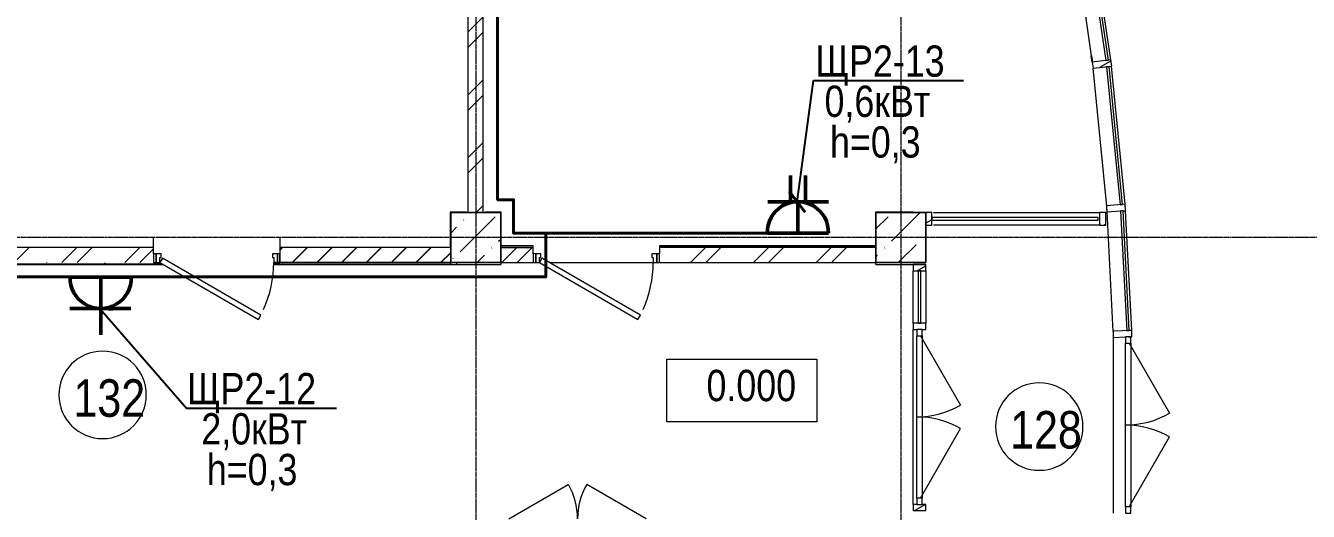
# Model space of a CAD drawing. Header units: metres. Extents: x -187 to 138813, y -64870 to 49448.
# Drawn here: x 80463 to 90723, y -49477 to -45589 of the extents above; entities that cross this region are included whole.
import ezdxf

# ---------------------------------------------------------------- set-up
doc = ezdxf.new("R2010")
doc.units = ezdxf.units.M
doc.linetypes.add('ADSK_Линия сетки', pattern=[21, 12, -3, 3, -3])
for name, color, linetype, lineweight in [('A-AREA-IDEN', 7, 'Continuous', 9), ('A-DOOR', 7, 'Continuous', 5), ('A-DOOR-FRAM', 7, 'Continuous', 13), ('A-FLOR', 7, 'Continuous', 5), ('A-GLAZ-CURT', 7, 'Continuous', 5), ('A-GLAZ-CWMG', 7, 'Continuous', 5), ('A-WALL', 7, 'Continuous', 5), ('A-WALL-PATT', 7, 'Continuous', 18), ('G-ANNO-DIMS', 7, 'Continuous', 9), ('S-COLS', 7, 'Continuous', 5), ('S-GRID', 7, 'Continuous', 9), ('Освещение', 1, 'Continuous', 50), ('Эл-свет раб.', 5, 'Continuous', 50), ('ЭЛ.сети', 5, 'Continuous', 100), ('ЭОМ', 7, 'Continuous', 40)]:
    doc.layers.add(name, color=color, linetype=linetype, lineweight=lineweight)
doc.styles.add('GOST Common_I_1', font='ARIALN.TTF', dxfattribs={"height": 300})
doc.styles.add('GOST Common_I_2', font='ARIALN.TTF', dxfattribs={"height": 250})
doc.styles.add('STYLE1', font='ARIALN.TTF', dxfattribs={"height": 250})
doc.styles.add('ГОСТ 2.304', font='ARIALN.TTF', dxfattribs={"width": 0.85})
doc.dimstyles.new('СПДС', dxfattribs={"dimscale": 100, "dimtxt": 2.5, "dimasz": 2.5, "dimexe": 1.25, "dimexo": 0.625, "dimtad": 1, "dimdec": 0, "dimrnd": 0.001, "dimtxsty": 'ГОСТ 2.304', "dimblk": 'OBLIQUE', "dimcen": 2.5, "dimdle": 2, "dimadec": 0, "dimazin": 2, "dimtfac": 0.75, "dimtdec": 0, "dimtmove": 1, "dimatfit": 3, "dimfxl": 1, "dimtolj": 1, "dimarcsym": 1})
pattern_1 = [(45, (0, 0), (84.19025, 308.69666), [396.875, -79.375, 3.353, -76.022])]
pattern_2 = [(45, (0, 0), (-251.4472, 251.4472), []), (45, (0, 381), (-251.4472, 251.4472), [])]
pattern_3 = [(0, (0, 0), (812.8, 203.2), [33.528, -576.072, 33.528, -576.072, -3251.2]), (0, (0, 0), (812.8, 203.2), [-1219.2, 33.528, -1185.672, 33.528, -576.072, -1422.4]), (0, (0, 0), (812.8, 203.2), [-3048, 33.528, -372.872, 33.528, -982.472]), (120, (304.8, 101.6), (-582.37636, 602.30545), [33.528, -576.072, 33.528, -576.072, -3251.2]), (120, (304.8, 101.6), (-582.37636, 602.30545), [-1219.2, 33.528, -1185.672, 33.528, -576.072, -1422.4]), (120, (304.8, 101.6), (-582.37636, 602.30545), [-3048, 33.528, -372.872, 33.528, -982.472]), (240, (406.4, 508), (-230.42364, -805.50545), [33.528, -576.072, 33.528, -576.072, -3251.2]), (240, (406.4, 508), (-230.42364, -805.50545), [-1219.2, 33.528, -1185.672, 33.528, -576.072, -1422.4]), (240, (406.4, 508), (-230.42364, -805.50545), [-3048, 33.528, -372.872, 33.528, -982.472])]

# ---------------------------------------------------------------- blocks, each defined once
blk = doc.blocks.new('КДП АПК - КР_rvt-1-1 этаж')
at = {"layer": 'S-COLS', "lineweight": 15}
h = blk.add_hatch(dxfattribs=at)
h.set_pattern_fill('FP_125', color=256, style=0, pattern_type=2)
h.set_pattern_definition(pattern_1)
h.paths.add_polyline_path([(84180, -46846), (84263, -46846), (84263, -46446), (83863, -46446), (83863, -46846)], flags=0)
h = blk.add_hatch(dxfattribs=at)
h.set_pattern_fill('FP_125', color=256, style=0, pattern_type=2)
h.set_pattern_definition(pattern_1)
h.paths.add_polyline_path([(87354, -46846), (87663, -46846), (87663, -46446), (87263, -46446), (87263, -46846)], flags=0)
for p, q in [((84263, -46446), (83863, -46446)), ((83863, -46446), (83863, -46846)), ((84263, -46846), (84263, -46446)), ((87663, -46446), (87263, -46446)), ((87263, -46446), (87263, -46846)), ((87663, -46846), (87663, -46446)), ((83863, -46846), (84263, -46846)), ((87263, -46846), (87663, -46846))]:
    blk.add_line(p, q, dxfattribs=at)
blk = doc.blocks.new('AC_Дверь_Однопольная_ДеревяннаяВнутренняя_ГОСТ6629-88 - ДГ 21-10Л-1292866-1 этаж')
at = {"layer": 'A-DOOR', "lineweight": 13}
for p, q in [((-333, 515), (-353, 480)), ((455, 60), (-333, 515)), ((-353, 480), (435, 25)), ((435, 25), (455, 60))]:
    blk.add_line(p, q, dxfattribs=at)
at = {"layer": 'A-DOOR', "lineweight": 18}
for p, q in [((-485, 60), (-505, 60)), ((-505, 60), (-505, -10)), ((-485, -10), (-485, 60)), ((505, 60), (485, 60)), ((485, 60), (485, -10)), ((505, -10), (505, 60)), ((-505, -10), (-485, -10)), ((485, -10), (505, -10))]:
    blk.add_line(p, q, dxfattribs=at)
at = {"layer": 'A-DOOR'}
blk.add_arc((455, 60), 910, 155.7365, 180, dxfattribs=at)
at = {"layer": 'A-DOOR-FRAM'}
for p, q in [((-455, 60), (-485, 60)), ((-485, 60), (-485, -10)), ((-455, 20), (-455, 60)), ((-445, 20), (-455, 20)), ((-445, -10), (-445, 20)), ((455, 20), (445, 20)), ((445, 20), (445, -10)), ((485, 60), (455, 60)), ((455, 60), (455, 20)), ((485, -10), (485, 60)), ((-485, -10), (-445, -10)), ((445, -10), (485, -10))]:
    blk.add_line(p, q, dxfattribs=at)
blk = doc.blocks.new('M_Дверь-Витраж-Двойная-Витрина - M_Дверь-Витраж-Двойная-Витрина-2116263-1 этаж')
at = {"layer": 'A-DOOR'}
for p, q in [((-655, 7), (-95, 331)), ((655, 7), (95, 331))]:
    blk.add_line(p, q, dxfattribs=at)
for centre, start, end in [((-705, -22), 0, 30), ((705, -22), 150, 180)]:
    blk.add_arc(centre, 705, start, end, dxfattribs=at)
at = {"layer": 'A-DOOR-FRAM'}
for p, q in [((-655, 22), (-705, 22)), ((-705, 22), (-705, -22)), ((-655, -22), (-655, 22)), ((705, 22), (655, 22)), ((655, 22), (655, -22)), ((705, -22), (705, 22)), ((-705, -22), (-655, -22)), ((655, -22), (705, -22))]:
    blk.add_line(p, q, dxfattribs=at)
at = {"layer": 'A-DOOR-FRAM', "lineweight": 5}
for p, q in [((-655, 22), (655, 22)), ((655, -22), (-655, -22))]:
    blk.add_line(p, q, dxfattribs=at)
blk = doc.blocks.new('Системная панель - С остеклением-1173255-1 этаж')
at = {"layer": 'A-GLAZ-CURT', "lineweight": 13}
for p, q in [((555, 10), (-555, 10)), ((-555, 10), (-555, -10)), ((555, -10), (555, 10)), ((-555, -10), (555, -10))]:
    blk.add_line(p, q, dxfattribs=at)
blk = doc.blocks.new('Системная панель - С остеклением-1277936-1 этаж')
at = {"layer": 'A-GLAZ-CURT', "lineweight": 13}
for p, q in [((480, 10), (-480, 10)), ((-480, 10), (-480, -10)), ((480, -10), (480, 10)), ((-480, -10), (480, -10))]:
    blk.add_line(p, q, dxfattribs=at)
blk = doc.blocks.new('Прямоугольный импост - 50 x 150мм-V22-1 этаж')
at = {"layer": 'A-GLAZ-CWMG'}
h = blk.add_hatch(dxfattribs=at)
h.set_pattern_fill('FP_31', color=256, style=0, pattern_type=2)
h.set_pattern_definition([(246.95, (-56337.72, 82909.38), (110.41962, -46.98411), [])])
h.paths.add_polyline_path([(25, 120), (25, -30), (-25, -30), (-25, 120)], flags=0)
at = {"layer": 'A-GLAZ-CWMG', "lineweight": 18}
for p, q in [((-25, -30), (-25, 120)), ((-25, 120), (25, 120)), ((25, 120), (25, -30)), ((25, -30), (-25, -30))]:
    blk.add_line(p, q, dxfattribs=at)
blk = doc.blocks.new('Прямоугольный импост - 50 x 150мм-V24-1 этаж')
at = {"layer": 'A-GLAZ-CWMG'}
h = blk.add_hatch(dxfattribs=at)
h.set_pattern_fill('FP_33', color=256, style=0, pattern_type=2)
h.set_pattern_definition([(244.17, (-53410.37, 85572.4), (108.01089, -52.2843), [])])
h.paths.add_polyline_path([(25, 120), (25, -30), (-25, -30), (-25, 120)], flags=0)
at = {"layer": 'A-GLAZ-CWMG', "lineweight": 18}
for p, q in [((-25, -30), (-25, 120)), ((-25, 120), (25, 120)), ((25, 120), (25, -30)), ((25, -30), (-25, -30))]:
    blk.add_line(p, q, dxfattribs=at)
blk = doc.blocks.new('Прямоугольный импост - 50 x 150мм-V27-1 этаж')
at = {"layer": 'A-GLAZ-CWMG'}
h = blk.add_hatch(dxfattribs=at)
h.set_pattern_fill('FP_36', color=256, style=0, pattern_type=2)
h.set_pattern_definition([(241.75, (-50759.5, 87772.64), (105.70689, -56.79836), [])])
h.paths.add_polyline_path([(25, 120), (25, -30), (-25, -30), (-25, 120), (21, 120)], flags=0)
at = {"layer": 'A-GLAZ-CWMG', "lineweight": 18}
for p, q in [((-25, -30), (-25, 120)), ((-25, 120), (25, 120)), ((25, 120), (25, 23)), ((25, 0), (25, -30)), ((25, -30), (-25, -30))]:
    blk.add_line(p, q, dxfattribs=at)
blk = doc.blocks.new('Прямоугольный импост - 50 x 150мм-1277930-1 этаж')
at = {"layer": 'A-GLAZ-CWMG'}
for p, q in [((89161, -49535), (89111, -50494)), ((89261, -50502), (89311, -49543)), ((89291, -49542), (89311, -49543)), ((89261, -50502), (89241, -50500))]:
    blk.add_line(p, q, dxfattribs=at)
blk = doc.blocks.new('Прямоугольный импост - 50 x 150мм-V28-1 этаж')
at = {"layer": 'A-GLAZ-CWMG'}
for p, q in [((89000, -45928), (89108, -47033)), ((89130, -45915), (89150, -45913)), ((89257, -47018), (89150, -45913)), ((89257, -47018), (89237, -47020))]:
    blk.add_line(p, q, dxfattribs=at)
blk = doc.blocks.new('Прямоугольный импост - 50 x 150мм-V29-1 этаж')
at = {"layer": 'A-GLAZ-CWMG'}
for p, q in [((88834, -44785), (88987, -45831)), ((88963, -44766), (88982, -44763)), ((89143, -45862), (88982, -44763)), ((89143, -45862), (89124, -45865)), ((88995, -45881), (88995, -45884))]:
    blk.add_line(p, q, dxfattribs=at)
blk = doc.blocks.new('Дверь-Витраж-Двойная-Остекление - Ворота-Витраж-1863842-1 этаж')
at = {"layer": 'A-DOOR'}
for p, q in [((-550, 0), (-74, -275)), ((550, 0), (74, -275))]:
    blk.add_line(p, q, dxfattribs=at)
for centre, start, end in [((-550, 0), 330, 360), ((550, 0), 180, 210)]:
    blk.add_arc(centre, 550, start, end, dxfattribs=at)
blk = doc.blocks.new('Системная панель - С остеклением-2282510-1 этаж')
at = {"layer": 'A-GLAZ-CURT', "lineweight": 13}
for p, q in [((210, 10), (-210, 10)), ((-210, 10), (-210, -10)), ((210, -10), (210, 10)), ((-210, -10), (210, -10))]:
    blk.add_line(p, q, dxfattribs=at)
blk = doc.blocks.new('Прямоугольный импост - 50 x 100мм-2282512-1 этаж')
at = {"layer": 'A-GLAZ-CWMG'}
h = blk.add_hatch(dxfattribs=at)
h.set_pattern_fill('FP_109', color=256, style=0, pattern_type=2)
h.set_pattern_definition([(240, (-49470.64, 87613.1), (103.92305, -60), [])])
h.paths.add_polyline_path([(0, -22), (0, -50), (-50, -50), (-50, 50), (0, 50), (0, 22)], flags=0)
at = {"layer": 'A-GLAZ-CWMG', "lineweight": 18}
for p, q in [((-50, 50), (0, 50)), ((-50, 22), (-50, 50)), ((0, 50), (0, -50)), ((-50, -50), (-50, -22)), ((0, -50), (-50, -50))]:
    blk.add_line(p, q, dxfattribs=at)
blk = doc.blocks.new('Прямоугольный импост - 50 x 100мм-2282498-1 этаж')
at = {"layer": 'A-GLAZ-CWMG'}
for p, q in [((87563, -47971), (87563, -47551)), ((87663, -47551), (87663, -47971))]:
    blk.add_line(p, q, dxfattribs=at)
blk = doc.blocks.new('Прямоугольный импост - 50 x 100мм-2282506-1 этаж')
at = {"layer": 'A-GLAZ-CWMG', "lineweight": 18}
for p, q in [((-25, 50), (25, 50)), ((-25, -50), (-25, 50)), ((25, 50), (25, 22.225)), ((25, -50), (-25, -50)), ((25, -22.225), (25, -50))]:
    blk.add_line(p, q, dxfattribs=at)
blk = doc.blocks.new('Прямоугольный импост - 50 x 100мм-2282516-1 этаж')
at = {"layer": 'A-GLAZ-CWMG'}
h = blk.add_hatch(dxfattribs=at)
h.set_pattern_fill('FP_110', color=256, style=0, pattern_type=2)
h.set_pattern_definition([(300, (47500.64, 87613.1), (103.92305, 60), [])])
h.paths.add_polyline_path([(-50, -50), (0, -50), (0, 50), (-50, 50)], flags=0)
at = {"layer": 'A-GLAZ-CWMG', "lineweight": 18}
for p, q in [((-50, 50), (-50, -50)), ((0, 50), (-50, 50)), ((0, -50), (0, 50)), ((-50, -50), (0, -50))]:
    blk.add_line(p, q, dxfattribs=at)
blk = doc.blocks.new('M_Дверь-Витраж-Двойная-Витрина - M_Дверь-Витраж-Двойная-Витрина-2723230-1 этаж')
at = {"layer": 'A-DOOR'}
for p, q in [((-650, 7), (-94, 328)), ((650, 7), (94, 328))]:
    blk.add_line(p, q, dxfattribs=at)
for centre, start, end in [((-700, -22), 0, 30), ((700, -22), 150, 180)]:
    blk.add_arc(centre, 700, start, end, dxfattribs=at)
at = {"layer": 'A-DOOR-FRAM'}
for p, q in [((-650, 22), (-700, 22)), ((-700, 22), (-700, -22)), ((-650, -22), (-650, 22)), ((700, 22), (650, 22)), ((650, 22), (650, -22)), ((700, -22), (700, 22)), ((-700, -22), (-650, -22)), ((650, -22), (700, -22))]:
    blk.add_line(p, q, dxfattribs=at)
at = {"layer": 'A-DOOR-FRAM', "lineweight": 5}
for p, q in [((-650, 22), (650, 22)), ((650, -22), (-650, -22))]:
    blk.add_line(p, q, dxfattribs=at)
blk = doc.blocks.new('Высотные отметки - 12х5-1799930-1 этаж')
at = {"layer": 'G-ANNO-DIMS'}
for p, q in [((-6, 0), (-6, 5)), ((-6, 5), (6, 5)), ((6, 5), (6, 0)), ((6, 0), (-6, 0))]:
    blk.add_line(p, q, dxfattribs=at)
blk = doc.blocks.new('Системная панель - С остеклением-2606881-1 этаж')
at = {"layer": 'A-GLAZ-CURT', "lineweight": 13}
for p, q in [((665, 10), (-665, 10)), ((-665, 10), (-665, -10)), ((665, -10), (665, 10)), ((-665, -10), (665, -10))]:
    blk.add_line(p, q, dxfattribs=at)
blk = doc.blocks.new('Прямоугольный импост - 50 x 100мм-1861680-1 этаж')
at = {"layer": 'A-GLAZ-CWMG'}
for p, q in [((87728, -50386), (89058, -50386)), ((89058, -50486), (87728, -50486))]:
    blk.add_line(p, q, dxfattribs=at)
blk = doc.blocks.new('Прямоугольный импост - 50 x 100мм-V70-1 этаж')
at = {"layer": 'A-GLAZ-CWMG'}
h = blk.add_hatch(dxfattribs=at)
h.set_pattern_fill('FP_124', color=256, style=0, pattern_type=2)
h.set_pattern_definition([(150, (87677.65, 50435.64), (-60, -103.92305), [])])
h.paths.add_polyline_path([(-50, -50), (-50, 50), (0, 50), (0, -50)], flags=0)
at = {"layer": 'A-GLAZ-CWMG', "lineweight": 18}
for p, q in [((-50, 50), (0, 50)), ((-50, -50), (-50, 50)), ((0, 50), (0, -50)), ((0, -50), (-50, -50))]:
    blk.add_line(p, q, dxfattribs=at)
blk = doc.blocks.new('Прямоугольный импост - 50 x 100мм-V71-1 этаж')
at = {"layer": 'A-GLAZ-CWMG'}
h = blk.add_hatch(dxfattribs=at)
h.set_pattern_fill('FP_133', color=256, style=0, pattern_type=2)
h.set_pattern_definition([(30, (-89107.65, 50435.64), (-60, 103.92305), [])])
h.paths.add_polyline_path([(0, -50), (0, 50), (-50, 50), (-50, -50)], flags=0)
at = {"layer": 'A-GLAZ-CWMG', "lineweight": 18}
for p, q in [((-50, 50), (-50, -50)), ((0, 50), (-50, 50)), ((0, -50), (0, 50)), ((-50, -50), (0, -50))]:
    blk.add_line(p, q, dxfattribs=at)
blk = doc.blocks.new('двойная розетка штепсельная с заземляющим контактом скрытой установки IP20')
at = {"layer": 'Эл-свет раб.', "ltscale": 0.3}
for p, q in [((242831, -163233), (242831, -163444)), ((242951, -163233), (242951, -163444)), ((243132, -163444), (242645, -163444)), ((242891, -163696), (242891, -163444)), ((243135, -163696), (242647, -163696))]:
    blk.add_line(p, q, dxfattribs=at)
at = {"layer": 'Эл-свет раб.', "ltscale": 0.3, "extrusion": (0, 0, -1)}
blk.add_ellipse((242891, -163688), major_axis=(-173, 173), ratio=1, start_param=5.464002, end_param=8.673165, dxfattribs=at)
blk = doc.blocks.new('Розетка штепсельная с заземляющим контактом скрытой установки IP20')
at = {"layer": 'Эл-свет раб.', "ltscale": 0.3}
for p, q in [((191575, -246568), (191575, -246106)), ((191816, -246316), (191329, -246316)), ((191819, -246568), (191331, -246568))]:
    blk.add_line(p, q, dxfattribs=at)
at = {"layer": 'Эл-свет раб.', "ltscale": 0.3, "extrusion": (0, 0, -1)}
blk.add_ellipse((191575, -246560), major_axis=(-173, 173), ratio=1, start_param=5.464002, end_param=8.673165, dxfattribs=at)
blk = doc.blocks.new('_Oblique')
at = {"color": 0, "linetype": 'ByBlock', "lineweight": -2}
blk.add_line((-0.5, -0.5), (0.5, 0.5), dxfattribs=at)
blk = doc.blocks.new('ПСС_Марка_помещения - Имя_2_5мм-224473-1 этаж')
at = {"layer": 'A-AREA-IDEN'}
for start, end in [(360, 180), (180, 360)]:
    blk.add_arc((-0.07, 0.04), 3.5, start, end, dxfattribs=at)

msp = doc.modelspace()

# ---------------------------------------------------------------- hatches: boundary and pattern name
at = {"layer": 'A-WALL-PATT', "lineweight": 5}
h = msp.add_hatch(dxfattribs=at)
h.set_pattern_fill('FP_81', color=256, style=0, pattern_type=2)
h.set_pattern_definition(pattern_3)
h.paths.add_polyline_path([(83987.6532, -47085.6443), (83990.6532, -47085.6443), (83990.6532, -46175.6443), (83987.6532, -46175.6443), (83987.6532, -47082.6443)], flags=0)
h.paths.add_polyline_path([(83987.6532, -45165.6443), (83990.6532, -45165.6443), (83990.6532, -40985.6443), (83987.6532, -40985.6443), (83987.6532, -43280.8435)], flags=0)
h = msp.add_hatch(dxfattribs=at)
h.set_pattern_fill('FP_1', color=256, style=0, pattern_type=2)
h.set_pattern_definition([(45, (21800, 280), (-251.4472, 251.4472), []), (45, (21800, 661), (-251.4472, 251.4472), [])])
h.paths.add_polyline_path([(84122.6532, -47085.6443), (84122.6532, -40985.6443), (84002.6532, -40985.6443), (84002.6532, -47085.6443)])
h = msp.add_hatch(dxfattribs=at)
h.set_pattern_fill('FP_81', color=256, style=0, pattern_type=2)
h.set_pattern_definition(pattern_3)
h.paths.add_polyline_path([(87259.6532, -47353.6443), (87262.6532, -47353.6443), (87262.6532, -47082.6443), (87259.6532, -47082.6443), (87259.6532, -47350.6443)], flags=0)
h = msp.add_hatch(dxfattribs=at)
h.set_pattern_fill('FP_81', color=256, style=0, pattern_type=2)
h.set_pattern_definition(pattern_3)
h.paths.add_polyline_path([(87665.6532, -47085.6443), (87665.6532, -47070.6443), (87563.1946, -47070.6443), (87563.1946, -47085.6443), (87662.6532, -47085.6443)], flags=0)
h = msp.add_hatch(dxfattribs=at)
h.set_pattern_fill('FP_81', color=256, style=0, pattern_type=2)
h.set_pattern_definition(pattern_3)
h.paths.add_polyline_path([(87665.6532, -47485.6443), (87665.6532, -47085.6443), (87662.6532, -47085.6443), (87662.6532, -47485.6443)], flags=0)
h = msp.add_hatch(dxfattribs=at)
h.set_pattern_fill('FP_1', color=256, style=0, pattern_type=2)
h.set_pattern_definition(pattern_2)
h.paths.add_polyline_path([(78262.6532, -47485.6443), (81486.6701, -47485.6443), (81486.6701, -47365.6443), (78262.6532, -47365.6443)])
h = msp.add_hatch(dxfattribs=at)
h.set_pattern_fill('JIS_LC_20', color=256, scale=7, style=0)
h.paths.add_polyline_path([(83862.6532, -47365.6443), (82496.6701, -47365.6443), (82496.6701, -47485.6443), (83862.6532, -47485.6443)])
h = msp.add_hatch(dxfattribs=at)
h.set_pattern_fill('FP_1', color=256, style=0, pattern_type=2)
h.set_pattern_definition(pattern_2)
h.paths.add_polyline_path([(85532.6532, -47485.6443), (87262.6532, -47485.6443), (87262.6532, -47365.6443), (85532.6532, -47365.6443), (85532.6532, -47415.6443)], flags=0)
h.paths.add_polyline_path([(84262.6532, -47485.6443), (84522.6532, -47485.6443), (84522.6532, -47365.6443), (84262.6532, -47365.6443)], flags=0)
h = msp.add_hatch(dxfattribs=at)
h.set_pattern_fill('FP_81', color=256, style=0, pattern_type=2)
h.set_pattern_definition(pattern_3)
h.paths.add_polyline_path([(83651.4765, -47497.6443), (83862.6532, -47497.6443), (83862.6532, -47485.6443), (78262.6532, -47485.6443), (78262.6532, -47497.6443), (82593.7199, -47497.6443)], flags=0)
h = msp.add_hatch(dxfattribs=at)
h.set_pattern_fill('FP_81', color=256, style=0, pattern_type=2)
h.set_pattern_definition(pattern_3)
h.paths.add_polyline_path([(83862.6532, -47500.6443), (83862.6532, -47497.6443), (78262.6532, -47497.6443), (78262.6532, -47500.6443), (83651.4765, -47500.6443)], flags=0)
h = msp.add_hatch(dxfattribs=at)
h.set_pattern_fill('FP_81', color=256, style=0, pattern_type=2)
h.set_pattern_definition(pattern_3)
h.paths.add_polyline_path([(83862.6532, -47500.6443), (84262.6532, -47500.6443), (84262.6532, -47485.6443), (83862.6532, -47485.6443)], flags=0)

# ---------------------------------------------------------------- linework, layer by layer
msp.add_line((88987.2334, -45830.9574), (88995.2004, -45880.8778))
at = {"layer": 'A-FLOR', "lineweight": 18}
for p, q in [((84122.6532, -47085.6443), (84137.6532, -47085.6443)), ((89107.9273, -47032.9454), (89110.0857, -47055.1169)), ((89110.0857, -47055.1169), (89111.2361, -47077.3635)), ((84652.6532, -47485.6443), (85482.6532, -47485.6443)), ((84652.6532, -47485.6443), (85482.6532, -47485.6443)), ((87563.096, -49420.6443), (87563.096, -48020.6443)), ((89160.8245, -48036.3154), (89162.0501, -48060.0163)), ((89162.6532, -48079.7519), (89162.6532, -49491.5322))]:
    msp.add_line(p, q, dxfattribs=at)
at = {"layer": 'A-WALL'}
for p, q in [((84002.6532, -47085.6443), (84002.6532, -40985.6443)), ((84122.6532, -47085.6443), (84122.6532, -40985.6443)), ((81486.6701, -47365.6443), (78265.6532, -47365.6443)), ((83862.6532, -47365.6443), (82496.6701, -47365.6443)), ((84522.6532, -47353.6443), (84262.6532, -47353.6443)), ((84262.6532, -47365.6443), (84522.6532, -47365.6443)), ((87262.6532, -47353.6443), (85532.6532, -47353.6443)), ((87259.6532, -47365.6443), (85532.6532, -47365.6443)), ((81557.4547, -47497.6443), (78262.6532, -47497.6443)), ((83862.6532, -47497.6443), (82446.5909, -47497.6443)), ((83862.6532, -47485.6443), (82446.6701, -47485.6443)), ((84262.6532, -47485.6443), (84522.6532, -47485.6443)), ((85532.6532, -47485.6443), (87262.6532, -47485.6443))]:
    msp.add_line(p, q, dxfattribs=at)
at = {"layer": 'A-WALL', "lineweight": 18}
for p, q in [((83987.6532, -47082.6443), (83859.6532, -47082.6443)), ((83859.6532, -47082.6443), (83859.6532, -47350.6443)), ((83862.6532, -47085.6443), (84122.6532, -47085.6443)), ((83862.6532, -47500.6443), (83862.6532, -47085.6443)), ((84265.6532, -47082.6443), (84137.6532, -47082.6443)), ((84137.6532, -47085.6443), (84262.6532, -47085.6443)), ((84262.6532, -47085.6443), (84262.6532, -47500.6443)), ((84265.6532, -47350.6443), (84265.6532, -47082.6443)), ((87259.6532, -47082.6443), (87259.6532, -47350.6443)), ((87563.1946, -47082.6443), (87259.6532, -47082.6443)), ((87262.6532, -47500.6443), (87262.6532, -47085.6443)), ((87262.6532, -47085.6443), (87662.6532, -47085.6443)), ((87662.6532, -47085.6443), (87662.6532, -47485.6443)), ((81486.6701, -47415.6443), (81486.6701, -47285.6443)), ((82496.6701, -47285.6443), (82496.6701, -47485.6443)), ((84522.6532, -47350.6443), (84265.6532, -47350.6443)), ((84522.6532, -47415.6443), (84522.6532, -47350.6443)), ((85532.6532, -47350.6443), (85532.6532, -47415.6443)), ((87259.6532, -47350.6443), (85532.6532, -47350.6443)), ((87262.6532, -47365.6443), (87259.6532, -47365.6443)), ((78262.6532, -47500.6443), (81562.6508, -47500.6443)), ((82446.5464, -47500.6443), (84262.6532, -47500.6443)), ((84262.6532, -47485.6443), (83862.6532, -47485.6443)), ((87662.6532, -47485.6443), (87262.6532, -47485.6443)), ((87262.6532, -47500.6443), (87665.6532, -47500.6443))]:
    msp.add_line(p, q, dxfattribs=at)
at = {"layer": 'S-GRID', "linetype": 'ADSK_Линия сетки'}
for p, q in [((84062.6532, -38095.4453), (84062.6532, -64052.4737)), ((87462.6532, -38095.4453), (87462.6532, -64052.4737)), ((95458.7083, -47285.6443), (45468.1606, -47285.6443))]:
    msp.add_line(p, q, dxfattribs=at)
at = {"layer": 'ЭЛ.сети', "color": 0, "lineweight": 40}
msp.add_lwpolyline([(84622.6532, -47250.6443), (84365.6532, -47250.6443), (84365.6532, -46982.6443), (84237.6532, -46982.6443), (84237.6532, -44871.6885), (86064.2741, -44871.6885), (86064.2741, -44379.094), (86064.2741, -44379.094), (86064.2741, -42461.2108), (86064.2741, -42461.2108), (86064.2741, -40645.8865), (86064.2741, -40645.8865), (85329.0972, -40645.8865)], dxfattribs=at)

# ---------------------------------------------------------------- block references
at = {"lineweight": 5}
msp.add_blockref('КДП АПК - КР_rvt-1-1 этаж', (0, -639.2559), dxfattribs=at)
at = {"layer": 'A-AREA-IDEN', "color": 18, "true_color": 0x000000, "xscale": 99.99999999999993, "yscale": 99.99999999999993, "zscale": 99.99999999999993}
for p in [(81084.9487, -48548.0204), (88577.6271, -48802.0599)]:
    msp.add_blockref('ПСС_Марка_помещения - Имя_2_5мм-224473-1 этаж', p, dxfattribs=at)
at = {"layer": 'A-DOOR'}
for name, p, rotation in [('AC_Дверь_Однопольная_ДеревяннаяВнутренняя_ГОСТ6629-88 - ДГ 21-10Л-1292866-1 этаж', (81991.6701, -47425.6443), 180), ('AC_Дверь_Однопольная_ДеревяннаяВнутренняя_ГОСТ6629-88 - ДГ 21-10Л-1292866-1 этаж', (85027.6532, -47425.6443), 180), ('M_Дверь-Витраж-Двойная-Витрина - M_Дверь-Витраж-Двойная-Витрина-2723230-1 этаж', (87613.096, -48720.6443), 270), ('M_Дверь-Витраж-Двойная-Витрина - M_Дверь-Витраж-Двойная-Витрина-2116263-1 этаж', (89281.9812, -48785.565), 270.0001901249775), ('Дверь-Витраж-Двойная-Остекление - Ворота-Витраж-1863842-1 этаж', (84877.6532, -49535.6443), 180)]:
    msp.add_blockref(name, p, dxfattribs=dict(at, rotation=rotation))
at = {"layer": 'A-GLAZ-CURT'}
for name, p, rotation in [('Системная панель - С остеклением-1173255-1 этаж', (89033.2024, -45317.0629), 278.3401901249783), ('Системная панель - С остеклением-1173255-1 этаж', (89173.5876, -46468.6845), 275.5601901249785), ('Системная панель - С остеклением-1277936-1 этаж', (89255.8935, -47550.6411), 272.9601901249777), ('Системная панель - С остеклением-2606881-1 этаж', (88377.6532, -47134.9002), 180), ('Системная панель - С остеклением-2282510-1 этаж', (87613.096, -47760.6443), 270)]:
    msp.add_blockref(name, p, dxfattribs=dict(at, rotation=rotation))
at = {"layer": 'A-GLAZ-CWMG'}
for name, p in [('Прямоугольный импост - 50 x 150мм-V29-1 этаж', (0, 0)), ('Прямоугольный импост - 50 x 150мм-V28-1 этаж', (0, 0)), ('Прямоугольный импост - 50 x 100мм-1861680-1 этаж', (-4.0923, 3300.7441)), ('Прямоугольный импост - 50 x 100мм-V71-1 этаж', (89103.5609, -47134.9002)), ('Прямоугольный импост - 50 x 100мм-2282498-1 этаж', (0, 0))]:
    msp.add_blockref(name, p, dxfattribs=at)
at = {"layer": 'A-GLAZ-CWMG', "extrusion": (0, 0, -1)}
for name, p, rotation in [('Прямоугольный импост - 50 x 150мм-V22-1 этаж', (-89117.3669, -45891.1705), 263.0498098750217), ('Прямоугольный импост - 50 x 150мм-V24-1 этаж', (-89229.8082, -47046.1986), 265.829809875022), ('Прямоугольный импост - 50 x 100мм-2282506-1 этаж', (-87613.096, -47995.6443), 270), ('Прямоугольный импост - 50 x 150мм-V27-1 этаж', (-89281.9788, -48055.0837), 268.2498098750227), ('Прямоугольный импост - 50 x 100мм-2282512-1 этаж', (-87613.096, -49470.6443), 270)]:
    msp.add_blockref(name, p, dxfattribs=dict(at, rotation=rotation))
msp.add_blockref('Прямоугольный импост - 50 x 100мм-V70-1 этаж', (-87662.6532, -47134.9002), dxfattribs=at)
at = {"layer": 'A-GLAZ-CWMG'}
for name, p, rotation in [('Прямоугольный импост - 50 x 150мм-1277930-1 этаж', (-4683.0959, -7002.7488), 5.920000000000289), ('Прямоугольный импост - 50 x 100мм-2282516-1 этаж', (87613.096, -47500.6443), 90)]:
    msp.add_blockref(name, p, dxfattribs=dict(at, rotation=rotation))
at = {"layer": 'G-ANNO-DIMS', "xscale": 99.99999999999993, "yscale": 99.99999999999993, "zscale": 99.99999999999993}
msp.add_blockref('Высотные отметки - 12х5-1799930-1 этаж', (86191.094, -48759.7064), dxfattribs=at)
at = {"layer": 'Освещение', "xscale": -1, "rotation": 180}
msp.add_blockref('Розетка штепсельная с заземляющим контактом скрытой установки IP20', (-110512.1776, -294168.9874), dxfattribs=at)
at = {"layer": 'ЭОМ', "color": 0, "lineweight": 30, "xscale": -1}
msp.add_blockref('двойная розетка штепсельная с заземляющим контактом скрытой установки IP20', (329531.0286, 116445.1393), dxfattribs=at)

# ---------------------------------------------------------------- texts
at = {"layer": 'A-AREA-IDEN', "color": 18, "true_color": 0x000000, "char_height": 300, "width": 577.215, "attachment_point": 1, "style": 'GOST Common_I_1'}
for s, insert in [('132', (80845.2644, -48419.5604)), ('128', (88337.9428, -48673.6))]:
    msp.add_mtext(s, dxfattribs=dict(at, insert=insert))
at = {"layer": 'Эл-свет раб.', "color": 7, "style": 'STYLE1'}
for s, p in [('ЩР2-13', (86781.0213, -45997.456)), ('0,6кВт', (86853.288, -46319.096)), ('h=0,3', (86897.1014, -46644.8705, -386.7801)), ('ЩР2-12', (81753.1506, -48619.2583)), ('2,0кВт', (81868.1777, -48940.8983)), ('h=0,3', (81911.9911, -49266.6728, -386.7801))]:
    msp.add_text(s, height=250, dxfattribs=at).set_placement(p)

# ---------------------------------------------------------------- leaders
at = {"layer": 'ЭОМ', "lineweight": 25, "ltscale": 100}
for points in [[(86634.1188, -46998.5149), (86765.8852, -46029.1892), (87965.8852, -46029.1892)], [(81056.7993, -47852.7737), (81748.3184, -48650.9915), (82948.3184, -48650.9915)]]:
    msp.add_leader(points, dimstyle='СПДС', override={"dimasz": 1.5, "dimtad": 0, "dimldrblk": 'ArchTick', "dimfxl": 1.25, "dimtfill": 1, "dimlwd": 25}, dxfattribs=at)

# ---------------------------------------------------------------- next in the draw order: texts
at = {"layer": 'G-ANNO-DIMS', "lineweight": 18, "insert": (85909.0179, -48344.3335), "char_height": 250, "width": 729.861927, "attachment_point": 1, "line_spacing_factor": 1.022761, "style": 'GOST Common_I_2', "bg_fill": 3, "box_fill_scale": 1.25, "bg_fill_color": 256, "bg_fill_true_color": 13158600, "bg_fill_transparency": 0}
msp.add_mtext('0.000', dxfattribs=at)

# ---------------------------------------------------------------- next in the draw order: linework, layer by layer
at = {"layer": 'ЭЛ.сети', "color": 0, "lineweight": 40}
msp.add_lwpolyline([(78362.6532, -49970.6443), (78362.6532, -47600.6443), (80309.6532, -47600.6443), (84622.6532, -47600.6443), (84622.6532, -47250.6443), (86639.973, -47250.6443), (86639.973, -47250.6443), (86639.973, -47250.6443)], dxfattribs=at)

doc.saveas('drawing.dxf')
